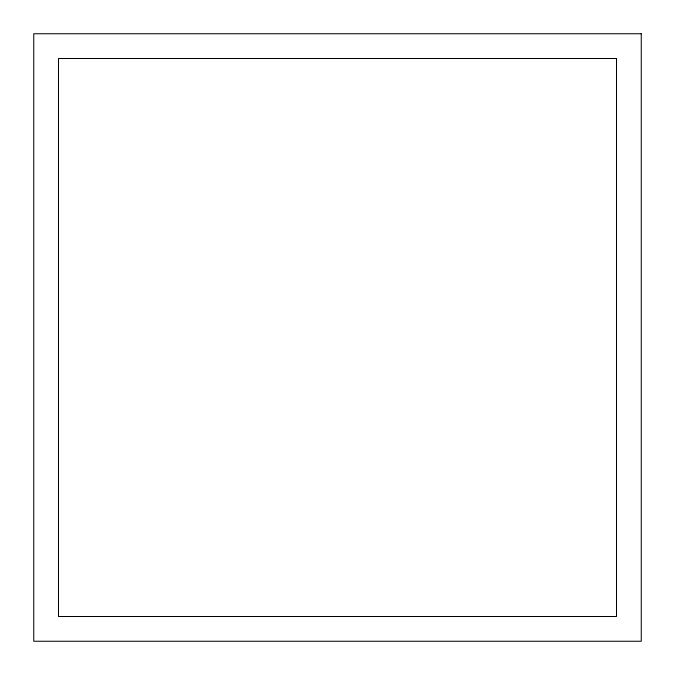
<?xml version="1.0" encoding="UTF-8"?>
<svg xmlns="http://www.w3.org/2000/svg" width="675" height="675" viewBox="0 0 675 675"><rect width="100%" height="100%" fill="white"/><g stroke="black" fill="none" stroke-linecap="round" stroke-linejoin="round"><path stroke-width="1.01" d="M641.25 33.75L33.75 33.75L33.75 641.25L641.25 641.25L641.25 33.75M616.503 58.497L58.497 58.497L58.497 616.503L616.503 616.503L616.503 58.497"/></g></svg>
